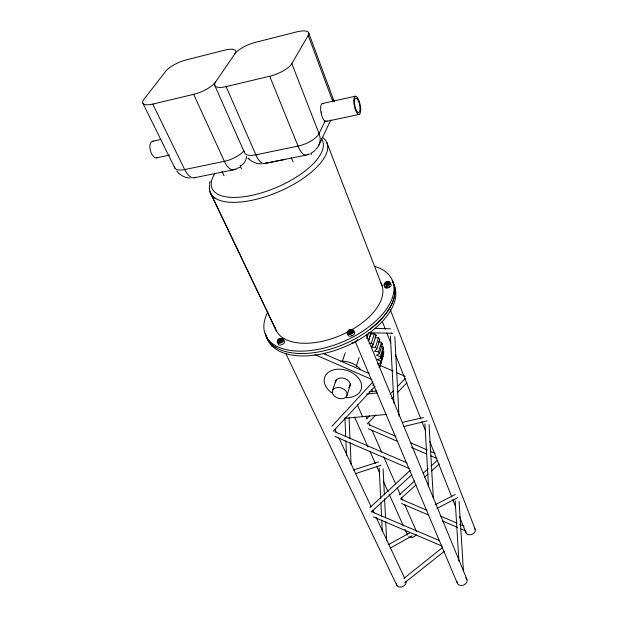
<?xml version="1.0" encoding="UTF-8"?>
<svg xmlns="http://www.w3.org/2000/svg" width="618" height="618" viewBox="0 0 618 618"><rect width="100%" height="100%" fill="white"/><g stroke="black" fill="none" stroke-linecap="round" stroke-linejoin="round"><path stroke-width="0.93" d="M388.768 284.527C387.61 284.373 390.182 281.236 387.957 282.179C388.961 283.43 386.15 284.898 388.336 283.453M282.055 341.499C281.793 342.279 276.57 343.724 279.027 341.144M348.598 330.97L350.12 330.182L351.503 330.761L351.186 332.09L349.579 332.878L349.51 332.252L350.854 331.742L350.437 331.225A1.398 0.788 -22.9 0 1 349 331.449M209.517 183.94L210.128 181.19M385.532 283.268L386.744 282.619M386.142 284.898L387.247 284.218L386.088 284.489M368.745 340.41L371.078 332.863M377.389 363.484L380.765 363.114A29.888 21.692 18.2 0 0 380.912 361.283L383.747 351.688L382.38 351.032M379.019 367.455L379.522 367.478L383.6 353.511A29.579 21.669 18.2 0 0 383.747 351.688M379.522 367.478A29.888 21.692 18.2 0 0 380.163 365.794L382.998 356.192L382.194 355.628M380.912 361.283L377.212 359.514L380.742 358.44A29.888 21.692 18.2 0 0 380.371 356.547L383.222 346.961L380.758 346.219M380.742 358.44L383.585 348.853A29.579 21.669 18.2 0 0 383.222 346.961M380.371 356.547L376.385 355.35L379.421 353.674L382.295 344.095A29.579 21.669 18.2 0 0 381.43 342.225L378.394 341.808M379.421 353.674A29.888 21.692 18.2 0 0 378.548 351.796L381.43 342.225M378.548 351.796L374.462 351.225L376.864 349.015L379.769 339.46A29.579 21.669 18.2 0 0 378.448 337.691L374.964 337.791M376.864 349.015A29.888 21.692 18.2 0 0 375.52 347.239L378.448 337.691M375.52 347.239L371.503 347.339L372.044 345.609M371.503 347.339L373.164 344.682L376.115 335.149A29.579 21.669 18.2 0 0 374.384 333.573L370.661 334.346M369.062 343.585L371.41 343.098L374.384 333.573M370.947 333.102L368.482 340.881A29.888 21.692 18.2 0 0 367.973 340.541M366.675 338.695L368.606 332.646M346.937 395.582A7.64 5.346 18.2 0 0 337.621 387.525A7.64 5.346 18.2 0 0 334.554 396.262A7.64 5.346 18.2 0 0 346.937 395.582L350.715 383.801M356.231 366.59L359.135 357.536M332.453 390.715L336.107 379.9M342.496 360.974L345.23 352.863M388.336 283.824L387.44 284.813L386.242 285.083M318.934 145.029L330.869 119.915M325.261 120.695L319.042 133.565A18.254 15.319 31.4 0 1 315.644 149.401M215.612 81.978A18.54 6.211 -23.3 0 0 226.126 86.605L269.695 76.23A18.895 6.427 -22.5 0 0 291.851 63.584L308.227 35.419A18.061 5.856 -22.1 0 0 296.486 31.935L255.473 42.341A17.729 5.67 -22.8 0 0 234.863 53.843L215.612 81.978A18.301 6.041 -23.8 0 1 193.658 94.338L152.762 104.087A18.015 5.825 -24.5 0 1 143.986 99.259L165.748 71.194A17.211 5.338 -24 0 1 186.172 59.923L224.844 50.112A17.489 5.523 -23.3 0 1 234.863 53.843M375.497 336.146L376.115 335.149M389.803 286.42L387.895 287.718L386.057 287.687M348.761 332.731C347.903 337.003 357.026 330.012 350.661 329.973M332.013 426.188L373.094 381.762M372.847 385.393L374.153 383.987M333.218 431.271L375.134 386.289M366.312 419.089L369.618 415.644M390.089 394.284L393.396 390.839M397.359 386.706L405.284 378.44M367.177 423.948L375.798 415.026M391.712 398.54L393.705 396.486M397.683 392.36L406.968 382.751M388.143 282.681L388.992 281.839M379.174 340.008L379.769 339.46M369.989 507.563L410.182 470.398M371.325 511.889L411.681 474.856M399.251 494.918L414.771 480.843M423.237 473.164L428.181 468.683M431.001 466.126L437.351 460.364M400.394 498.989L415.968 484.952M424.466 477.297L428.011 474.114M431.549 470.924L439.336 463.909M315.157 150.375L311.418 153.148M351.294 333.396L352.005 332.02M277.969 341.105L278.795 340.448L279.035 340.927C273.442 339.861 286.103 336.74 281.862 340.842M403.871 578.433L442.542 547.525M404.682 582.751L444.234 551.38M385.346 283.168L384.759 284.35L386.366 284.55M350.792 331.789C349.185 333.403 346.204 331.905 348.83 330.514M239.9 167.115L235.443 169.317M390.136 548.197L412.221 535.744M381.538 344.52L382.295 344.095M388.251 544.752L409.618 532.963M351.735 335.304L351.31 335.497M437.042 508.413L456.941 498.023M435.134 504.736L455.142 494.578M349.232 330.321L350.043 330.058M308.065 154.624L309.533 154.083M355.427 473.674L380.588 465.369M353.295 470.004L378.51 461.955M325.802 354.686L326.227 354.554L323.925 353.457M382.712 349.124L383.585 348.853M403.33 426.659L427.185 420.881M402.272 422.403L423.438 417.544M152.515 141.267L160.765 139.436M322.264 103.561L355.288 96.23M156.64 157.86L169.44 155.11M326.01 121.514L359.243 114.384M194.16 177.799L233.89 169.734M264.349 163.561L306.142 155.11M264.952 163.438L285.137 159.359M382.642 353.627L383.6 353.511M369.139 391.843L376.779 391.047M366.621 394.068L377.142 392.978M344.504 418.378L386.211 414.462M261.406 163.84C256.362 163.948 251.402 161.7 247.98 158.015L249.742 159.691M386.165 286.281C387.926 286.69 391.418 283.384 388.405 282.503M369.603 332.785L392.275 333.241M374.446 328.305L390.499 328.822M190.035 178.069C184.836 177.814 179.838 175.126 176.702 170.977M279.738 342.488L281.167 341.924L281.754 340.618M279.212 341.484C280.943 342.31 282.233 338.054 279.475 338.988A1.36 0.742 -25.7 0 0 278.633 339.715M371.279 511.58L439.398 540.557M373.241 516.841L442.326 546.188M401.584 503.515L428.174 514.879M442.349 520.935L457.413 527.37M460.958 528.892L465.393 530.785M401.26 499.29L426.945 510.275M440.232 515.96L457.057 523.16M459.715 524.296L464.149 526.188M335.033 436.509L409.062 468.429M368.266 428.73L397.366 441.337M411.472 447.447L426.459 453.944M430.87 455.852L437.042 458.525M334.964 431.773L407.192 462.936M368.969 424.697L395.42 436.169M410.398 442.666L427.146 449.927M430.676 451.457L435.08 453.365M324.365 353.89L369.039 373.488M314.809 354.554L371.889 379.56M379.761 365.223L392.932 371.016M396.439 372.561L405.215 376.416M385.609 283.438L386.335 283.415A1.344 0.718 -20.8 0 0 387.826 282.635M377.722 364.102L380.163 365.794M142.882 103.283L174.871 168.073M152.762 104.087L184.682 169.556A17.659 8.358 76.3 0 0 195.713 177.204M210.367 192.785L275.365 328.537M210.977 193.982L276.648 331.395M285.74 353.388L396.81 585.3M334.832 429.209L336.47 432.7M338.919 437.93L371.186 506.783M372.816 510.275L374.044 512.886M376.084 517.243L404.674 578.255M222.047 171.433L224.048 175.744M193.658 94.338L224.388 161.337A17.953 7.879 77 0 0 235.226 168.992M240.101 165.647L241.445 168.637M354.531 416.965L367.934 446.86M369.904 451.256L375.42 463.57M376.601 466.204L379.761 473.241M383.307 481.152L388.034 491.704M389.216 494.338L403.407 525.995M404.983 529.51L407.347 534.786M357.358 404.79L362.611 416.679M214.755 85.431L244.597 152.839M365.825 416.115L366.992 418.765M368.537 422.287L370.089 425.817M372.021 430.228L381.708 452.283M383.639 456.694L395.644 484.041M397.196 487.571L400.294 494.624M401.453 497.274L402.612 499.916M404.551 504.327L416.169 530.792M226.126 86.605L255.86 154.824A18.185 7.478 77.5 0 0 266.219 162.712M355.219 341.399L457.413 583.431M350.437 331.225L350.645 331.727M366.235 334.91L466.945 579.414M291.294 157.52L293.094 161.87M269.695 76.23L298.038 146.095A18.501 6.922 78.1 0 0 307.965 154.052M310.823 153.249L311.317 154.492M382.218 321.329L385.408 329.386M386.829 332.971L390.731 342.828M395.342 354.477L420.873 418.973M421.94 421.661L425.485 430.622M429.742 441.368L451.727 496.911M452.793 499.599L455.628 506.768M459.529 516.625L465.918 532.747M291.851 63.584L319.042 133.565A18.076 7.238 -22.4 0 1 298.038 146.095L255.86 154.824A17.752 6.999 -23.3 0 1 244.404 151.418M390.344 309.765L475.142 529.147M326.783 142.457L382.048 285.748M308.714 32.901L333.859 100.664M308.227 35.419L332.886 101.738M459.097 501.561L463.469 571.611M455.196 500.789L458.927 561.221M429.062 424.52L433.334 498.131M424.929 423.786L428.537 486.868M394.817 336.694L399.004 416.153M390.398 335.96L393.875 402.967M383.106 468.9L384.388 494.848M384.581 498.695L385.532 517.915M385.717 521.762L386.667 540.982M379.205 468.12L380.703 498.873M380.897 502.72L381.545 516.169M381.739 520.016L382.295 531.55M349.07 417.814L349.989 438.896M350.159 442.712L351.124 464.744M344.944 418L345.725 436.192M345.933 440.982L346.551 455.342M331.65 392.77A19.212 13.573 18.2 0 1 331.287 370.669A19.212 13.573 18.2 0 1 360.07 380.518A19.212 13.573 18.2 0 1 345.779 397.606M335.497 382.766A7.563 5.346 18.2 0 1 344.991 378.633A7.563 5.346 18.2 0 1 348.706 387.795M340.85 361.159A19.042 13.565 18.2 0 1 360.781 369.703M392.129 333.233A2.178 2.055 -87.9 0 1 391.696 333.141M457.652 497.644A1.939 1.815 60.3 0 1 457.413 497.737M380.974 465.145A1.939 1.792 72.2 0 1 380.719 465.13M321.198 138.587A60.139 24.627 -23.3 0 1 265.47 191.626A60.139 24.627 -23.3 0 1 214.454 174.106M209.803 184.867A63.438 26.149 -23.3 0 0 249.811 200.719A63.438 26.141 -23.3 0 0 312.654 171.039A63.438 26.141 -23.3 0 0 322.248 137.242M214.964 198.108A63.438 26.141 -23.3 0 1 209.541 186.157M275.906 347.525A68.413 36.717 -23.3 0 1 270.962 343.631A68.984 37.018 -23.3 0 1 265.477 333.666A68.93 36.995 -23.3 0 0 343.152 344.566A68.93 36.995 -23.3 0 0 392.291 280.781M392.275 280.719A68.984 37.026 -23.3 0 1 369.943 329.286M393.187 283.137A68.868 37.103 -23.3 0 1 370.939 331.742A68.814 37.072 -23.3 0 1 277.065 349.865A68.289 36.794 -23.3 0 1 272.105 345.98M272.02 346.018A68.868 37.103 -23.3 0 1 267.022 337.861M374.67 266.373A69.054 36.918 -23.3 0 1 381.26 315.582A69.054 36.918 -23.3 0 1 298.115 351.117A69.054 36.918 -23.3 0 1 267.779 312.059M380.835 282.913A57.52 30.73 -23.3 0 1 339.637 335.759A57.52 30.73 -23.3 0 1 274.94 327.053M387.107 282.132A3.507 1.877 -20.8 0 1 390.298 283.986A3.507 1.877 -20.8 0 1 384.844 286.088A3.507 1.877 -20.8 0 1 385.91 282.588M390.182 283.847A3.499 1.877 -20.8 0 1 390.537 286.335A3.499 1.877 -20.8 0 1 386.25 288.003A3.499 1.877 -20.8 0 1 384.736 285.964M388.807 281.893A1.815 0.966 -20.8 0 1 386.304 283.5M353.728 331.634A3.646 2.07 -22.9 0 1 354.083 334.346A3.646 2.07 -22.9 0 1 349.765 336.207A3.646 2.07 -22.9 0 1 347.957 334.122M350.792 331.642A1.893 1.066 -22.9 0 1 348.452 331.016M357.528 339.514A3.631 2.078 -22.9 0 1 355.597 342.071A3.631 2.078 -22.9 0 1 351.889 342.774M280.611 338.927A3.553 1.939 -25.7 0 1 283.515 340.989A3.553 1.939 -25.7 0 1 277.992 343.175A3.553 1.939 -25.7 0 1 279.614 339.321M283.322 340.456A3.553 1.939 -25.7 0 1 284.149 342.998A3.553 1.939 -25.7 0 1 279.761 345.083A3.553 1.939 -25.7 0 1 278.37 342.812M278.131 340.989A1.846 1.004 -25.7 0 1 279.429 338.911M474.354 528.073A4.952 3.685 -20.1 0 1 471.766 534.431A4.952 3.685 -20.1 0 1 465.756 531.171M416.146 534.794A4.836 3.523 -24.3 0 1 408.745 536.826M407.54 534.933A4.836 3.523 -24.3 0 1 407.594 533.882M415.543 530.53A4.836 3.523 -24.3 0 1 416.3 531.241M405.995 581.129A5.06 3.847 -26.9 0 1 401.77 586.899A5.06 3.847 -26.9 0 1 396.47 583.678M465.663 577.838A5.176 4.04 -22 0 1 463.902 584.937A5.176 4.04 -22 0 1 457.111 581.723M382.998 356.192A29.579 21.669 18.2 0 1 382.357 357.876M371.41 343.098A29.888 21.692 18.2 0 1 373.164 344.682M371.572 389.664A10.892 7.679 17.1 0 1 372.623 391.82M350.669 383.94A7.547 5.346 18.2 0 1 349.788 385.362M336.184 380.742A7.547 5.346 18.2 0 1 336.169 380.201M321.692 112.646A7.339 2.565 78.1 0 1 321.561 111.912M327.1 120.765A9.177 3.206 78.1 0 1 321.198 113.48A9.177 3.206 78.1 0 1 323.284 103.685M157.582 157.405A8.552 4.264 75.2 0 1 150.344 150.359A8.552 4.264 75.2 0 1 153.643 141.337M332.561 99.212A17.312 6.613 -21.9 0 1 334.037 101.792M174.554 166.76A17.265 6.582 -24.7 0 0 184.682 169.556L224.388 161.337A17.528 6.813 -23.9 0 0 244.025 150.769M246.574 156.447A17.899 14.268 34.3 0 1 240.495 165.933M386.065 284.079A1.931 1.027 -20.8 0 0 388.629 282.295A1.931 1.027 -20.8 0 0 385.702 282.31A1.931 1.027 -20.8 0 0 386.065 284.079M386.165 283.546A1.553 0.827 -20.8 0 0 388.143 282.071A1.553 0.827 -20.8 0 0 385.74 282.171A1.553 0.827 -20.8 0 0 386.165 283.546M349.487 334.408A3.654 2.063 -22.9 0 0 353.898 330.653A3.654 2.063 -22.9 0 0 348.181 331.078A3.654 2.063 -22.9 0 0 349.487 334.408M349.471 332.198A2.016 1.136 -22.9 0 0 351.905 330.136A2.016 1.136 -22.9 0 0 348.761 330.367A2.016 1.136 -22.9 0 0 349.471 332.198M349.44 331.65A1.622 0.912 -22.9 0 0 351.418 329.997A1.622 0.912 -22.9 0 0 348.9 330.159A1.622 0.912 -22.9 0 0 349.44 331.65M279.328 341.206A1.962 1.066 -25.7 0 0 281.738 339.158A1.962 1.066 -25.7 0 0 278.764 339.436A1.962 1.066 -25.7 0 0 279.328 341.206M279.351 340.665A1.576 0.857 -25.7 0 0 281.236 338.996A1.576 0.857 -25.7 0 0 278.818 339.274A1.576 0.857 -25.7 0 0 279.351 340.665M354.485 101.777A7.439 2.387 78.6 0 0 358.618 112.623A7.439 2.387 78.6 0 0 358.656 101.561A7.439 2.387 78.6 0 0 354.485 101.777M353.79 100.896A9.301 2.982 78.6 0 0 358.95 114.446A9.301 2.982 78.6 0 0 358.988 100.603A9.301 2.982 78.6 0 0 353.79 100.896"/></g></svg>
